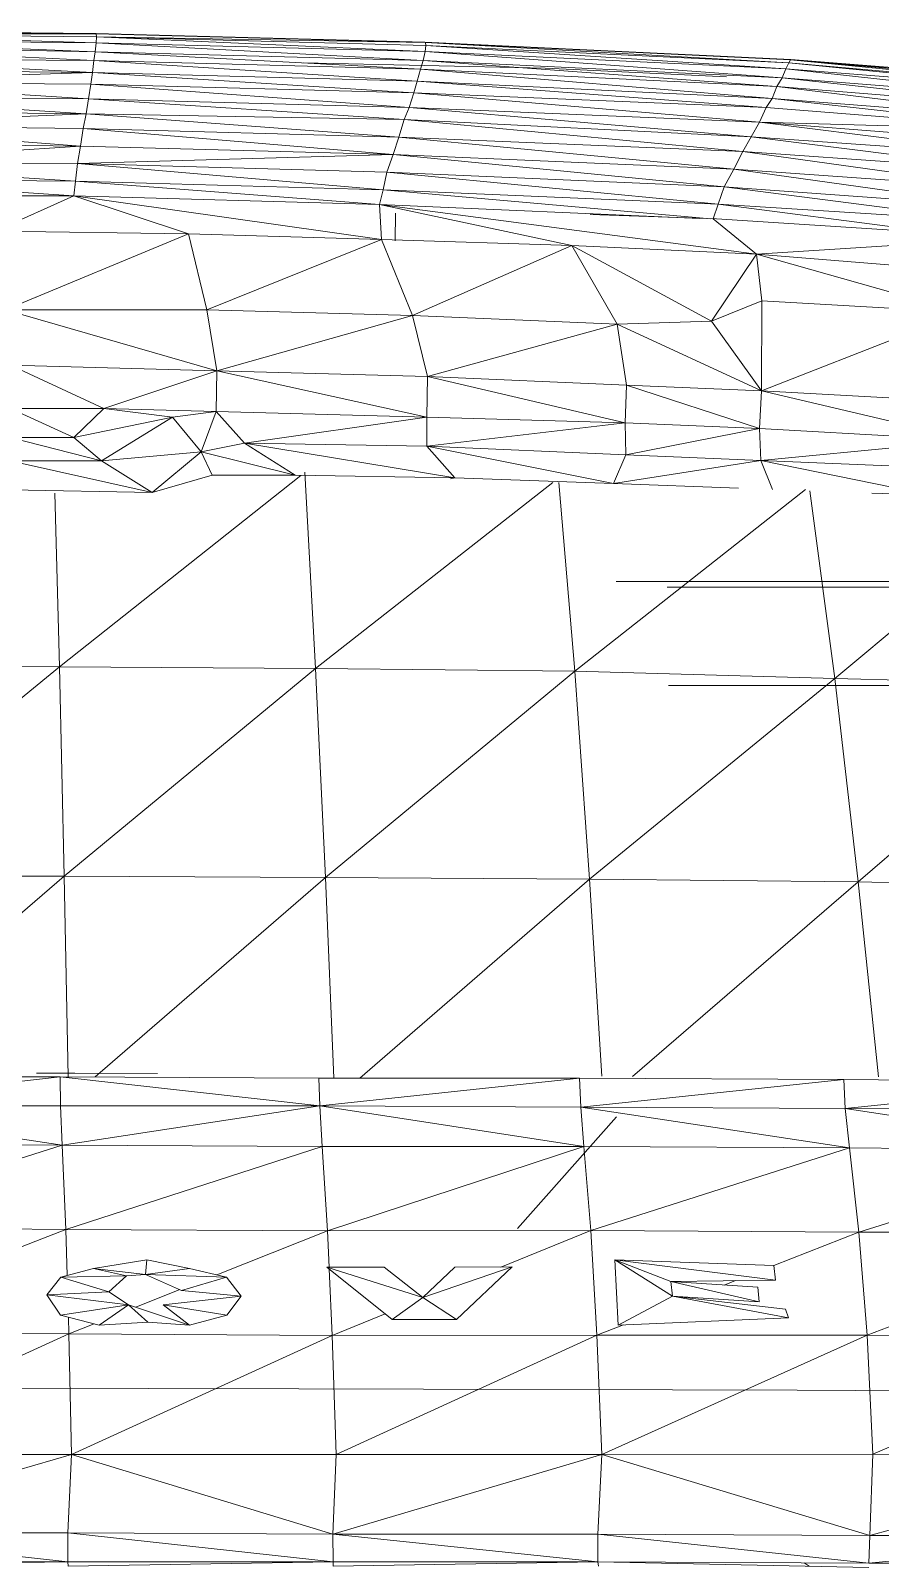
# Model space of a CAD drawing. Header units: inches. Extents: x 1747 to 7606, y -251 to 585.
# Drawn here: x 4767.23 to 4778.48, y 11.93 to 32.22 of the extents above; entities that cross this region are included whole.
import ezdxf

# ---------------------------------------------------------------- set-up
doc = ezdxf.new("R2010")
doc.units = ezdxf.units.IN
doc.header["$MEASUREMENT"] = 0
for name, color, linetype, lineweight in [('0-3', 10, 'Continuous', 5), ('0-4', 7, 'Continuous', 9), ('A-GENM', 5, 'Continuous', 9)]:
    doc.layers.add(name, color=color, linetype=linetype, lineweight=lineweight)

# ---------------------------------------------------------------- blocks, each defined once
blk = doc.blocks.new('Land_Rover_Evoque_-_SUV_Car_Vehicle_Automobile_13067 - Land Rover EVOQUE_dwg-1230547-BUILDING ELEVATION - NORTH')
at = {"layer": 'A-GENM'}
for p, q in [((-12427.143, 32.101), (-12423.328, 32.063)), ((-12427.143, 32.101), (-12423.341, 31.945)), ((-12427.14, 32.181), (-12423.328, 32.184)), ((-12427.14, 32.181), (-12423.325, 32.143)), ((-12427.14, 32.181), (-12423.328, 32.063)), ((-12427.138, 32.221), (-12423.331, 32.187)), ((-12427.138, 32.221), (-12423.328, 32.184)), ((-12427.136, 32.224), (-12423.331, 32.187)), ((-12423.331, 32.187), (-12418.975, 32.072)), ((-12423.331, 32.187), (-12423.328, 32.184)), ((-12423.328, 32.184), (-12423.325, 32.143)), ((-12423.328, 32.184), (-12418.975, 32.072)), ((-12423.328, 32.184), (-12418.968, 32.069)), ((-12423.325, 32.143), (-12423.328, 32.063)), ((-12423.325, 32.143), (-12418.968, 32.069)), ((-12423.325, 32.143), (-12418.965, 32.029)), ((-12423.325, 32.143), (-12418.972, 31.949)), ((-12418.975, 32.072), (-12414.131, 31.842)), ((-12418.975, 32.072), (-12418.968, 32.069)), ((-12418.975, 32.072), (-12414.134, 31.84)), ((-12418.968, 32.069), (-12418.965, 32.029)), ((-12418.968, 32.069), (-12414.155, 31.799)), ((-12418.968, 32.069), (-12414.134, 31.84)), ((-12427.146, 32.021), (-12423.341, 31.945)), ((-12427.146, 32.021), (-12423.358, 31.827)), ((-12423.341, 31.945), (-12423.358, 31.827)), ((-12423.328, 32.063), (-12423.341, 31.945)), ((-12423.341, 31.945), (-12418.999, 31.831)), ((-12423.341, 31.945), (-12419.035, 31.713)), ((-12423.328, 32.063), (-12418.972, 31.949)), ((-12423.328, 32.063), (-12418.999, 31.831)), ((-12418.972, 31.949), (-12418.999, 31.831)), ((-12418.965, 32.029), (-12418.972, 31.949)), ((-12418.972, 31.949), (-12414.196, 31.72)), ((-12418.972, 31.949), (-12414.247, 31.601)), ((-12418.965, 32.029), (-12414.155, 31.799)), ((-12418.965, 32.029), (-12414.196, 31.72)), ((-12427.153, 31.552), (-12423.375, 31.671)), ((-12427.151, 31.708), (-12423.375, 31.671)), ((-12427.149, 31.864), (-12423.358, 31.827)), ((-12427.149, 31.864), (-12423.375, 31.671)), ((-12423.375, 31.671), (-12423.397, 31.514)), ((-12423.358, 31.827), (-12423.375, 31.671)), ((-12419.077, 31.556), (-12423.375, 31.671)), ((-12423.375, 31.671), (-12419.123, 31.4)), ((-12419.035, 31.713), (-12423.358, 31.827)), ((-12423.358, 31.827), (-12419.077, 31.556)), ((-12417.385, 31.727), (-12420.589, 31.799)), ((-12419.035, 31.713), (-12419.077, 31.556)), ((-12418.999, 31.831), (-12419.035, 31.713)), ((-12419.035, 31.713), (-12414.317, 31.483)), ((-12419.035, 31.713), (-12414.378, 31.327)), ((-12418.999, 31.831), (-12414.247, 31.601)), ((-12418.999, 31.831), (-12414.317, 31.483)), ((-12414.984, 31.611), (-12417.385, 31.727)), ((-12414.196, 31.72), (-12414.247, 31.601)), ((-12414.155, 31.799), (-12414.196, 31.72)), ((-12414.196, 31.72), (-12410.351, 31.295)), ((-12414.196, 31.72), (-12410.281, 31.413)), ((-12414.155, 31.799), (-12414.134, 31.84)), ((-12414.155, 31.799), (-12410.231, 31.454)), ((-12414.155, 31.799), (-12410.281, 31.413)), ((-12414.134, 31.84), (-12414.131, 31.842)), ((-12414.134, 31.84), (-12410.199, 31.495)), ((-12414.134, 31.84), (-12410.231, 31.454)), ((-12410.187, 31.535), (-12414.131, 31.842)), ((-12414.131, 31.842), (-12410.199, 31.495)), ((-12427.153, 31.552), (-12423.428, 31.32)), ((-12427.153, 31.552), (-12423.397, 31.514)), ((-12423.428, 31.32), (-12423.397, 31.514)), ((-12419.123, 31.4), (-12423.397, 31.514)), ((-12419.183, 31.206), (-12423.397, 31.514)), ((-12419.077, 31.556), (-12419.123, 31.4)), ((-12419.077, 31.556), (-12414.378, 31.327)), ((-12419.077, 31.556), (-12414.458, 31.209)), ((-12414.317, 31.483), (-12414.378, 31.327)), ((-12414.247, 31.601), (-12414.317, 31.483)), ((-12414.317, 31.483), (-12410.431, 31.177)), ((-12414.317, 31.483), (-12410.52, 31.021)), ((-12414.247, 31.601), (-12410.431, 31.177)), ((-12414.247, 31.601), (-12410.351, 31.295)), ((-12423.462, 31.125), (-12427.156, 31.357)), ((-12423.428, 31.32), (-12427.156, 31.357)), ((-12423.462, 31.125), (-12423.428, 31.32)), ((-12419.183, 31.206), (-12423.428, 31.32)), ((-12419.248, 31.049), (-12423.428, 31.32)), ((-12419.123, 31.4), (-12419.183, 31.206)), ((-12414.458, 31.209), (-12419.123, 31.4)), ((-12419.123, 31.4), (-12414.547, 31.015)), ((-12414.378, 31.327), (-12414.458, 31.209)), ((-12414.378, 31.327), (-12410.52, 31.021)), ((-12414.378, 31.327), (-12410.619, 30.903)), ((-12423.462, 31.125), (-12427.161, 30.968)), ((-12423.462, 31.125), (-12427.159, 31.162)), ((-12423.499, 30.931), (-12423.462, 31.125)), ((-12419.319, 30.816), (-12423.462, 31.125)), ((-12419.248, 31.049), (-12423.462, 31.125)), ((-12419.183, 31.206), (-12419.248, 31.049)), ((-12414.547, 31.015), (-12419.183, 31.206)), ((-12419.183, 31.206), (-12414.656, 30.82)), ((-12414.458, 31.209), (-12414.547, 31.015)), ((-12414.458, 31.209), (-12410.619, 30.903)), ((-12423.535, 30.697), (-12427.161, 30.968)), ((-12423.499, 30.931), (-12427.161, 30.968)), ((-12423.535, 30.697), (-12423.499, 30.931)), ((-12419.394, 30.583), (-12423.499, 30.931)), ((-12419.319, 30.816), (-12423.499, 30.931)), ((-12419.319, 30.816), (-12419.248, 31.049)), ((-12414.656, 30.82), (-12419.248, 31.049)), ((-12414.765, 30.625), (-12419.248, 31.049)), ((-12414.547, 31.015), (-12414.656, 30.82)), ((-12414.547, 31.015), (-12410.619, 30.903)), ((-12414.547, 31.015), (-12410.728, 30.709)), ((-12414.547, 31.015), (-12410.866, 30.552)), ((-12427.167, 30.463), (-12423.535, 30.697)), ((-12427.163, 30.735), (-12423.535, 30.697)), ((-12423.535, 30.697), (-12423.574, 30.464)), ((-12423.535, 30.697), (-12419.394, 30.583)), ((-12419.394, 30.583), (-12419.319, 30.816)), ((-12414.765, 30.625), (-12419.319, 30.816)), ((-12414.884, 30.392), (-12419.319, 30.816)), ((-12414.656, 30.82), (-12414.765, 30.625)), ((-12410.866, 30.552), (-12414.656, 30.82)), ((-12414.656, 30.82), (-12411.004, 30.357)), ((-12427.167, 30.463), (-12423.574, 30.464)), ((-12427.167, 30.463), (-12423.601, 30.231)), ((-12423.574, 30.464), (-12423.601, 30.231)), ((-12423.574, 30.464), (-12419.394, 30.583)), ((-12423.574, 30.464), (-12419.53, 30.117)), ((-12423.574, 30.464), (-12419.48, 30.35)), ((-12419.48, 30.35), (-12419.394, 30.583)), ((-12414.884, 30.392), (-12419.394, 30.583)), ((-12415.012, 30.159), (-12419.394, 30.583)), ((-12414.765, 30.625), (-12414.884, 30.392)), ((-12411.004, 30.357), (-12414.765, 30.625)), ((-12414.765, 30.625), (-12411.152, 30.124)), ((-12423.622, 30.037), (-12427.169, 30.269)), ((-12427.169, 30.269), (-12423.601, 30.231)), ((-12419.53, 30.117), (-12419.48, 30.35)), ((-12415.012, 30.159), (-12419.48, 30.35)), ((-12415.092, 29.926), (-12419.48, 30.35)), ((-12414.884, 30.392), (-12415.012, 30.159)), ((-12411.152, 30.124), (-12414.884, 30.392)), ((-12414.884, 30.392), (-12411.319, 29.891)), ((-12423.622, 30.037), (-12423.601, 30.231)), ((-12419.575, 29.923), (-12423.601, 30.231)), ((-12419.53, 30.117), (-12423.601, 30.231)), ((-12419.575, 29.923), (-12419.53, 30.117)), ((-12415.191, 29.735), (-12419.53, 30.117)), ((-12415.092, 29.926), (-12419.53, 30.117)), ((-12415.012, 30.159), (-12415.092, 29.926)), ((-12411.319, 29.891), (-12415.012, 30.159)), ((-12411.427, 29.697), (-12415.012, 30.159)), ((-12427.17, 30.037), (-12423.622, 30.037)), ((-12427.17, 30.037), (-12423.622, 30.037)), ((-12423.622, 30.037), (-12424.661, 29.572)), ((-12423.622, 30.037), (-12419.575, 29.923)), ((-12423.622, 30.037), (-12419.575, 29.923)), ((-12423.622, 30.037), (-12419.551, 29.458)), ((-12423.622, 30.037), (-12422.104, 29.534)), ((-12419.575, 29.923), (-12415.336, 29.74)), ((-12419.575, 29.923), (-12415.336, 29.74)), ((-12419.575, 29.923), (-12414.586, 29.267)), ((-12419.575, 29.923), (-12419.551, 29.458)), ((-12419.575, 29.923), (-12417.032, 29.382)), ((-12415.161, 29.734), (-12415.092, 29.926)), ((-12412.131, 29.542), (-12415.092, 29.926)), ((-12411.427, 29.697), (-12415.092, 29.926)), ((-12419.367, 29.442), (-12419.366, 29.81)), ((-12415.113, 29.732), (-12416.789, 29.79)), ((-12415.161, 29.732), (-12414.586, 29.267)), ((-12411.507, 29.503), (-12415.113, 29.732)), ((-12422.104, 29.534), (-12424.661, 29.572)), ((-12424.528, 28.529), (-12422.104, 29.534)), ((-12421.863, 28.53), (-12422.104, 29.534)), ((-12419.551, 29.458), (-12422.104, 29.534)), ((-12421.863, 28.53), (-12419.551, 29.458)), ((-12419.141, 28.454), (-12419.551, 29.458)), ((-12419.551, 29.458), (-12417.032, 29.382)), ((-12411.652, 29.456), (-12414.586, 29.267)), ((-12419.141, 28.454), (-12417.032, 29.382)), ((-12414.586, 29.267), (-12417.032, 29.382)), ((-12415.181, 28.379), (-12417.032, 29.382)), ((-12416.429, 28.34), (-12417.032, 29.382)), ((-12414.586, 29.267), (-12415.181, 28.379)), ((-12414.514, 28.648), (-12414.586, 29.267)), ((-12414.586, 29.267), (-12411.864, 28.495)), ((-12414.586, 29.267), (-12411.724, 29.037)), ((-12414.514, 28.648), (-12415.181, 28.379)), ((-12414.514, 28.648), (-12414.517, 27.456)), ((-12414.514, 28.648), (-12411.864, 28.495)), ((-12424.528, 28.529), (-12421.863, 28.53)), ((-12421.73, 27.723), (-12424.528, 28.529)), ((-12421.73, 27.723), (-12421.863, 28.53)), ((-12421.863, 28.53), (-12419.141, 28.454)), ((-12421.73, 27.723), (-12419.141, 28.454)), ((-12418.941, 27.646), (-12419.141, 28.454)), ((-12419.141, 28.454), (-12416.429, 28.34)), ((-12414.517, 27.456), (-12411.864, 28.495)), ((-12418.941, 27.646), (-12416.429, 28.34)), ((-12415.181, 28.379), (-12416.429, 28.34)), ((-12416.306, 27.532), (-12416.429, 28.34)), ((-12414.517, 27.456), (-12416.429, 28.34)), ((-12415.181, 28.379), (-12414.517, 27.456)), ((-12423.227, 27.224), (-12424.464, 27.799)), ((-12421.73, 27.723), (-12424.464, 27.799)), ((-12423.227, 27.224), (-12421.73, 27.723)), ((-12421.73, 27.723), (-12421.741, 27.185)), ((-12421.73, 27.723), (-12418.941, 27.646)), ((-12421.73, 27.723), (-12418.951, 27.11)), ((-12418.941, 27.646), (-12418.951, 27.11)), ((-12416.325, 27.034), (-12418.941, 27.646)), ((-12416.306, 27.532), (-12418.941, 27.646)), ((-12416.325, 27.034), (-12416.306, 27.532)), ((-12414.546, 26.957), (-12416.306, 27.532)), ((-12416.306, 27.532), (-12414.517, 27.456)), ((-12414.546, 26.957), (-12414.517, 27.456)), ((-12414.517, 27.456), (-12411.752, 26.805)), ((-12414.517, 27.456), (-12411.703, 27.304)), ((-12424.462, 27.223), (-12423.227, 27.224)), ((-12423.227, 27.224), (-12424.462, 27.223)), ((-12423.624, 26.84), (-12424.462, 27.223)), ((-12423.624, 26.84), (-12423.227, 27.224)), ((-12423.227, 27.224), (-12423.624, 26.84)), ((-12423.227, 27.224), (-12421.741, 27.185)), ((-12423.227, 27.224), (-12422.319, 27.109)), ((-12422.319, 27.109), (-12423.624, 26.84)), ((-12422.319, 27.109), (-12423.259, 26.533)), ((-12422.319, 27.109), (-12423.259, 26.533)), ((-12421.741, 27.185), (-12422.319, 27.109)), ((-12421.741, 27.185), (-12422.319, 27.109)), ((-12421.939, 26.649), (-12422.319, 27.109)), ((-12421.741, 27.185), (-12421.939, 26.649)), ((-12418.951, 27.11), (-12421.741, 27.185)), ((-12418.951, 27.11), (-12421.741, 27.185)), ((-12421.363, 26.763), (-12421.741, 27.185)), ((-12418.951, 27.11), (-12421.363, 26.763)), ((-12416.325, 27.034), (-12418.951, 27.11)), ((-12416.325, 27.034), (-12418.951, 27.11)), ((-12418.951, 26.726), (-12418.951, 27.11)), ((-12416.325, 27.034), (-12418.951, 26.726)), ((-12416.325, 27.034), (-12414.546, 26.957)), ((-12414.546, 26.957), (-12416.325, 27.034)), ((-12416.316, 26.611), (-12416.325, 27.034)), ((-12424.467, 26.839), (-12423.624, 26.84)), ((-12423.624, 26.84), (-12424.467, 26.839)), ((-12423.259, 26.533), (-12424.467, 26.839)), ((-12423.624, 26.84), (-12423.259, 26.533)), ((-12414.546, 26.957), (-12416.316, 26.611)), ((-12414.546, 26.957), (-12411.752, 26.805)), ((-12411.752, 26.805), (-12414.546, 26.957)), ((-12414.527, 26.535), (-12414.546, 26.957)), ((-12411.752, 26.805), (-12414.527, 26.535)), ((-12421.939, 26.649), (-12423.259, 26.533)), ((-12421.939, 26.649), (-12422.587, 26.111)), ((-12421.363, 26.763), (-12421.939, 26.649)), ((-12421.939, 26.649), (-12420.691, 26.343)), ((-12421.939, 26.649), (-12421.794, 26.342)), ((-12418.951, 26.726), (-12421.363, 26.763)), ((-12421.363, 26.763), (-12420.691, 26.343)), ((-12421.363, 26.763), (-12418.578, 26.305)), ((-12416.316, 26.611), (-12418.951, 26.726)), ((-12418.951, 26.726), (-12418.578, 26.305)), ((-12418.951, 26.726), (-12416.48, 26.229)), ((-12416.316, 26.611), (-12416.48, 26.229)), ((-12414.527, 26.535), (-12416.316, 26.611)), ((-12423.259, 26.533), (-12424.465, 26.532)), ((-12423.259, 26.533), (-12424.465, 26.532)), ((-12422.587, 26.111), (-12424.465, 26.532)), ((-12423.259, 26.533), (-12422.587, 26.111)), ((-12414.527, 26.535), (-12416.48, 26.229)), ((-12411.723, 26.421), (-12414.527, 26.535)), ((-12414.527, 26.535), (-12414.373, 26.152)), ((-12414.527, 26.535), (-12412.273, 26.076)), ((-12420.619, 26.338), (-12423.815, 23.803)), ((-12422.587, 26.111), (-12421.794, 26.342)), ((-12420.691, 26.343), (-12421.794, 26.342)), ((-12420.691, 26.343), (-12418.578, 26.305)), ((-12420.424, 23.785), (-12420.565, 26.381)), ((-12420.424, 23.785), (-12417.28, 26.246)), ((-12418.578, 26.305), (-12418.635, 26.295)), ((-12418.578, 26.305), (-12416.48, 26.229)), ((-12416.99, 23.747), (-12417.2, 26.245)), ((-12416.48, 26.229), (-12414.825, 26.169)), ((-12422.587, 26.111), (-12424.463, 26.149)), ((-12423.815, 23.803), (-12423.874, 26.105)), ((-12416.99, 23.747), (-12413.937, 26.153)), ((-12413.548, 23.652), (-12413.88, 26.132)), ((-12413.548, 23.652), (-12410.735, 25.999)), ((-12413.058, 26.105), (-12412.273, 26.076)), ((-12405.729, 24.938), (-12416.443, 24.935)), ((-12416.443, 24.935), (-12416.443, 24.934)), ((-12415.764, 24.86), (-12415.766, 24.859)), ((-12415.764, 24.86), (-12406.404, 24.863)), ((-12423.815, 23.803), (-12427.2, 21.033)), ((-12423.815, 23.803), (-12427.192, 23.821)), ((-12420.424, 23.785), (-12423.815, 23.803)), ((-12423.815, 23.803), (-12423.75, 21.034)), ((-12420.424, 23.785), (-12423.75, 21.034)), ((-12416.99, 23.747), (-12420.424, 23.785)), ((-12420.424, 23.785), (-12420.29, 21.016)), ((-12416.99, 23.747), (-12420.29, 21.016)), ((-12416.99, 23.747), (-12416.795, 20.997)), ((-12416.99, 23.747), (-12413.548, 23.652)), ((-12416.795, 20.997), (-12413.548, 23.652)), ((-12415.748, 23.557), (-12415.75, 23.556)), ((-12415.748, 23.557), (-12406.388, 23.56)), ((-12413.548, 23.652), (-12413.237, 20.96)), ((-12413.548, 23.652), (-12410.24, 23.558)), ((-12413.237, 20.96), (-12410.24, 23.558)), ((-12423.75, 21.034), (-12427.2, 21.033)), ((-12423.75, 21.034), (-12426.849, 18.38)), ((-12420.29, 21.016), (-12423.75, 21.034)), ((-12423.697, 18.379), (-12423.75, 21.034)), ((-12420.29, 21.016), (-12423.339, 18.378)), ((-12420.29, 21.016), (-12416.795, 20.997)), ((-12420.29, 21.016), (-12420.181, 18.362)), ((-12416.795, 20.997), (-12419.836, 18.363)), ((-12416.795, 20.997), (-12413.237, 20.96)), ((-12416.795, 20.997), (-12416.631, 18.387)), ((-12413.237, 20.96), (-12416.227, 18.385)), ((-12413.237, 20.96), (-12409.823, 20.885)), ((-12413.237, 20.96), (-12412.969, 18.38)), ((-12427.209, 17.995), (-12423.804, 18.38)), ((-12427.208, 18.38), (-12423.804, 18.38)), ((-12424.118, 18.429), (-12423.61, 18.428)), ((-12423.804, 18.38), (-12420.381, 18.362)), ((-12423.804, 18.38), (-12423.798, 17.996)), ((-12423.804, 18.38), (-12420.367, 17.997)), ((-12423.61, 18.428), (-12422.515, 18.422)), ((-12420.381, 18.362), (-12416.928, 18.363)), ((-12420.367, 17.997), (-12420.381, 18.362)), ((-12420.367, 17.997), (-12416.928, 18.363)), ((-12416.928, 18.363), (-12413.428, 18.345)), ((-12416.928, 18.363), (-12416.91, 17.979)), ((-12416.91, 17.979), (-12413.428, 18.345)), ((-12413.428, 18.345), (-12409.956, 18.308)), ((-12413.428, 18.345), (-12413.41, 17.961)), ((-12413.41, 17.961), (-12409.956, 18.308)), ((-12427.209, 17.995), (-12423.798, 17.996)), ((-12427.209, 17.995), (-12423.798, 17.996)), ((-12423.778, 17.476), (-12427.209, 17.995)), ((-12423.798, 17.996), (-12420.367, 17.997)), ((-12423.798, 17.996), (-12420.367, 17.997)), ((-12423.778, 17.476), (-12423.798, 17.996)), ((-12423.778, 17.476), (-12420.367, 17.997)), ((-12420.367, 17.997), (-12416.91, 17.979)), ((-12420.335, 17.458), (-12420.367, 17.997)), ((-12416.873, 17.459), (-12420.367, 17.997)), ((-12420.367, 17.997), (-12416.91, 17.979)), ((-12416.91, 17.979), (-12413.41, 17.961)), ((-12413.354, 17.441), (-12416.91, 17.979)), ((-12416.873, 17.459), (-12416.91, 17.979)), ((-12416.91, 17.979), (-12413.41, 17.961)), ((-12413.41, 17.961), (-12409.919, 17.943)), ((-12409.794, 17.404), (-12413.41, 17.961)), ((-12413.354, 17.441), (-12413.41, 17.961)), ((-12413.41, 17.961), (-12409.919, 17.943)), ((-12416.437, 17.851), (-12417.749, 16.372)), ((-12416.438, 17.85), (-12417.749, 16.372)), ((-12416.438, 17.85), (-12416.437, 17.851)), ((-12427.214, 16.379), (-12423.778, 17.476)), ((-12427.21, 17.494), (-12423.778, 17.476)), ((-12423.731, 16.361), (-12423.778, 17.476)), ((-12423.778, 17.476), (-12420.335, 17.458)), ((-12423.731, 16.361), (-12420.335, 17.458)), ((-12420.335, 17.458), (-12416.873, 17.459)), ((-12420.335, 17.458), (-12420.267, 16.342)), ((-12420.267, 16.342), (-12416.873, 17.459)), ((-12416.78, 16.344), (-12416.873, 17.459)), ((-12413.354, 17.441), (-12416.873, 17.459)), ((-12416.78, 16.344), (-12413.354, 17.441)), ((-12413.231, 16.325), (-12413.354, 17.441)), ((-12409.794, 17.404), (-12413.354, 17.441)), ((-12413.231, 16.325), (-12409.794, 17.404)), ((-12427.214, 16.379), (-12423.731, 16.361)), ((-12425.304, 15.745), (-12423.731, 16.361)), ((-12423.712, 15.748), (-12423.731, 16.361)), ((-12423.731, 16.361), (-12420.267, 16.342)), ((-12421.731, 15.758), (-12420.267, 16.342)), ((-12420.267, 16.342), (-12416.78, 16.344)), ((-12420.244, 15.862), (-12420.267, 16.342)), ((-12417.969, 15.862), (-12416.78, 16.344)), ((-12416.697, 14.96), (-12416.78, 16.344)), ((-12416.78, 16.344), (-12413.231, 16.325)), ((-12414.354, 15.883), (-12413.231, 16.325)), ((-12413.119, 14.96), (-12413.231, 16.325)), ((-12413.231, 16.325), (-12409.614, 16.308)), ((-12423.795, 15.726), (-12423.365, 15.841)), ((-12423.365, 15.841), (-12422.658, 15.957)), ((-12423.365, 15.841), (-12422.924, 15.745)), ((-12423.365, 15.841), (-12422.673, 15.765)), ((-12422.658, 15.957), (-12422.673, 15.765)), ((-12422.09, 15.842), (-12422.673, 15.765)), ((-12422.658, 15.957), (-12422.09, 15.842)), ((-12421.602, 15.727), (-12422.09, 15.842)), ((-12419.513, 15.862), (-12420.272, 15.862)), ((-12420.272, 15.862), (-12419.409, 15.17)), ((-12419.002, 15.458), (-12420.272, 15.862)), ((-12420.202, 14.958), (-12420.243, 15.839)), ((-12419.002, 15.458), (-12419.513, 15.862)), ((-12419.002, 15.458), (-12417.821, 15.863)), ((-12419.002, 15.458), (-12418.58, 15.862)), ((-12418.58, 15.862), (-12417.821, 15.863)), ((-12417.821, 15.863), (-12418.558, 15.17)), ((-12416.416, 15.094), (-12416.462, 15.959)), ((-12414.354, 15.883), (-12416.462, 15.959)), ((-12415.699, 15.478), (-12416.462, 15.959)), ((-12415.718, 15.671), (-12416.462, 15.959)), ((-12414.335, 15.69), (-12416.462, 15.959)), ((-12414.335, 15.69), (-12414.354, 15.883)), ((-12423.982, 15.495), (-12423.795, 15.726)), ((-12423.795, 15.726), (-12422.924, 15.745)), ((-12423.795, 15.726), (-12423.16, 15.534)), ((-12423.16, 15.534), (-12422.924, 15.745)), ((-12422.924, 15.745), (-12422.673, 15.765)), ((-12422.673, 15.765), (-12422.198, 15.553)), ((-12421.602, 15.727), (-12422.673, 15.765)), ((-12421.602, 15.727), (-12422.198, 15.553)), ((-12421.409, 15.477), (-12421.602, 15.727)), ((-12415.718, 15.671), (-12414.335, 15.69)), ((-12414.567, 15.595), (-12415.718, 15.671)), ((-12415.699, 15.478), (-12415.718, 15.671)), ((-12414.549, 15.402), (-12415.718, 15.671)), ((-12415.011, 15.624), (-12414.861, 15.683)), ((-12423.982, 15.495), (-12423.16, 15.534)), ((-12423.801, 15.226), (-12423.982, 15.495)), ((-12423.982, 15.495), (-12422.901, 15.361)), ((-12422.901, 15.361), (-12423.16, 15.534)), ((-12422.804, 15.329), (-12422.219, 15.563)), ((-12421.409, 15.477), (-12422.442, 15.361)), ((-12421.409, 15.477), (-12422.198, 15.553)), ((-12421.599, 15.227), (-12421.409, 15.477)), ((-12419.002, 15.458), (-12419.409, 15.17)), ((-12419.002, 15.458), (-12418.558, 15.17)), ((-12415.699, 15.478), (-12416.416, 15.094)), ((-12415.699, 15.478), (-12414.549, 15.402)), ((-12415.699, 15.478), (-12414.201, 15.306)), ((-12415.699, 15.478), (-12414.163, 15.191)), ((-12414.549, 15.402), (-12414.567, 15.595)), ((-12423.801, 15.226), (-12422.901, 15.361)), ((-12423.286, 15.092), (-12423.801, 15.226)), ((-12423.286, 15.092), (-12422.901, 15.361)), ((-12422.092, 15.092), (-12422.901, 15.361)), ((-12422.645, 15.131), (-12422.901, 15.361)), ((-12422.092, 15.092), (-12422.442, 15.361)), ((-12421.599, 15.227), (-12422.442, 15.361)), ((-12422.092, 15.092), (-12421.599, 15.227)), ((-12420.202, 14.958), (-12419.5, 15.243)), ((-12414.201, 15.306), (-12414.163, 15.191)), ((-12423.688, 14.976), (-12423.695, 15.199)), ((-12423.688, 14.976), (-12423.355, 15.11)), ((-12423.286, 15.092), (-12422.645, 15.131)), ((-12422.645, 15.131), (-12422.092, 15.092)), ((-12418.558, 15.17), (-12419.409, 15.17)), ((-12416.697, 14.96), (-12416.348, 15.097)), ((-12414.163, 15.191), (-12416.416, 15.094)), ((-12413.119, 14.96), (-12412.751, 15.102)), ((-12427.222, 13.38), (-12423.688, 14.976)), ((-12427.218, 14.995), (-12423.688, 14.976)), ((-12420.202, 14.958), (-12423.688, 14.976)), ((-12423.654, 13.381), (-12423.688, 14.976)), ((-12420.202, 14.958), (-12423.654, 13.381)), ((-12416.697, 14.96), (-12420.202, 14.958)), ((-12420.148, 13.382), (-12420.202, 14.958)), ((-12416.697, 14.96), (-12420.148, 13.382)), ((-12413.119, 14.96), (-12416.697, 14.96)), ((-12416.633, 13.383), (-12416.697, 14.96)), ((-12413.119, 14.96), (-12416.633, 13.383)), ((-12409.444, 14.943), (-12413.119, 14.96)), ((-12413.045, 13.384), (-12413.119, 14.96)), ((-12409.444, 14.943), (-12413.045, 13.384)), ((-12427.216, 14.268), (-12420.646, 14.251)), ((-12420.646, 14.251), (-12414.046, 14.233)), ((-12414.046, 14.233), (-12407.49, 14.197)), ((-12423.654, 13.381), (-12427.224, 12.343)), ((-12427.222, 13.38), (-12423.654, 13.381)), ((-12423.654, 13.381), (-12423.702, 12.343)), ((-12420.148, 13.382), (-12423.654, 13.381)), ((-12423.654, 13.381), (-12420.194, 12.325)), ((-12416.633, 13.383), (-12420.194, 12.325)), ((-12420.148, 13.382), (-12420.194, 12.325)), ((-12416.633, 13.383), (-12420.148, 13.382)), ((-12416.633, 13.383), (-12416.684, 12.326)), ((-12413.045, 13.384), (-12416.633, 13.383)), ((-12416.633, 13.383), (-12413.086, 12.308)), ((-12413.045, 13.384), (-12413.086, 12.308)), ((-12409.313, 13.367), (-12413.086, 12.308)), ((-12409.313, 13.367), (-12413.045, 13.384)), ((-12427.224, 12.343), (-12423.702, 11.96)), ((-12427.224, 12.343), (-12423.702, 12.343)), ((-12423.702, 11.96), (-12423.702, 12.343)), ((-12423.702, 12.343), (-12420.189, 11.96)), ((-12423.702, 12.343), (-12420.194, 12.325)), ((-12420.194, 12.325), (-12416.684, 12.326)), ((-12420.189, 11.96), (-12420.194, 12.325)), ((-12420.194, 12.325), (-12416.684, 11.962)), ((-12416.684, 11.962), (-12416.684, 12.326)), ((-12416.684, 12.326), (-12413.097, 11.944)), ((-12416.684, 12.326), (-12413.086, 12.308)), ((-12413.097, 11.944), (-12409.344, 12.31)), ((-12413.097, 11.944), (-12413.086, 12.308)), ((-12413.086, 12.308), (-12409.344, 12.31)), ((-12427.224, 11.959), (-12423.702, 11.96)), ((-12427.224, 11.92), (-12423.702, 11.96)), ((-12423.702, 11.96), (-12420.189, 11.96)), ((-12423.702, 11.96), (-12420.189, 11.96)), ((-12423.697, 11.902), (-12423.702, 11.96)), ((-12423.697, 11.902), (-12420.189, 11.96)), ((-12420.19, 11.903), (-12416.684, 11.962)), ((-12420.19, 11.903), (-12420.189, 11.96)), ((-12420.189, 11.96), (-12416.684, 11.962)), ((-12420.189, 11.96), (-12416.684, 11.962)), ((-12416.684, 11.962), (-12413.097, 11.944)), ((-12413.097, 11.886), (-12416.684, 11.962)), ((-12416.675, 11.904), (-12416.684, 11.962)), ((-12413.889, 11.903), (-12413.952, 11.948)), ((-12413.097, 11.944), (-12409.364, 11.945))]:
    blk.add_line(p, q, dxfattribs=at)
blk = doc.blocks.new('Land_Rover_Evoque_-_SUV_Car_Vehicle_Automobile_13067 - Land_Rover_Evoque_-_SUV_Car_Vehicle_Automobile_13067-1230553-BUILDING ELEVATION - NORTH')
blk.add_blockref('Land_Rover_Evoque_-_SUV_Car_Vehicle_Automobile_13067 - Land Rover EVOQUE_dwg-1230547-BUILDING ELEVATION - NORTH', (0, 0))
blk = doc.blocks.new('CTR  - Topography_rvt-2-BUILDING ELEVATION - NORTH')
at = {"layer": '0-4'}
blk.add_blockref('Land_Rover_Evoque_-_SUV_Car_Vehicle_Automobile_13067 - Land_Rover_Evoque_-_SUV_Car_Vehicle_Automobile_13067-1230553-BUILDING ELEVATION - NORTH', (0, 0), dxfattribs=at)

msp = doc.modelspace()

# ---------------------------------------------------------------- block references
at = {"layer": '0-3'}
msp.add_blockref('CTR  - Topography_rvt-2-BUILDING ELEVATION - NORTH', (17191.422, 0), dxfattribs=at)

doc.saveas('drawing.dxf')
